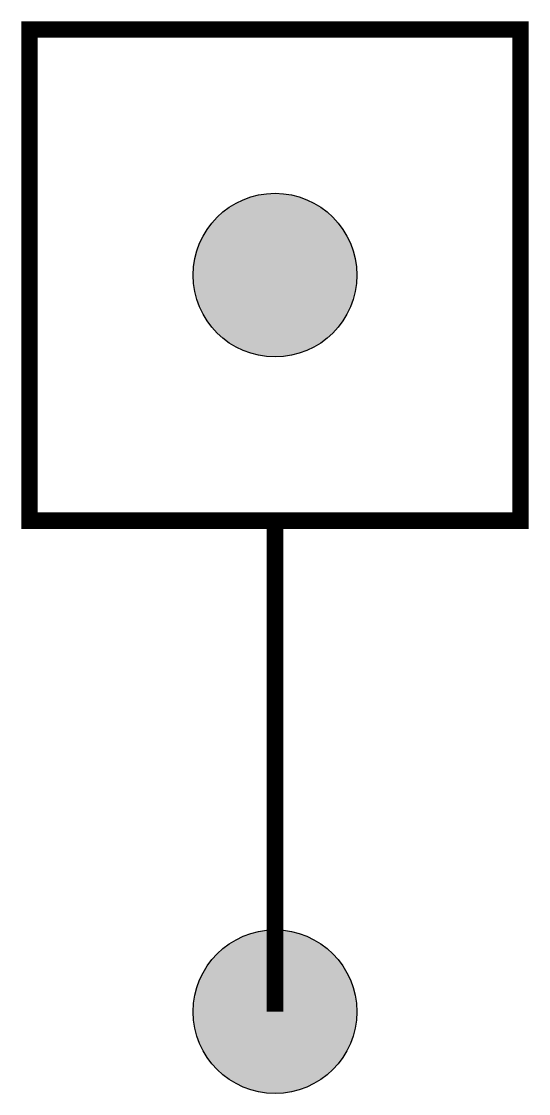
# Model space of a CAD drawing. Header units: inches. Extents: x -1.55 to 1.55, y -0.5 to 6.05.
import ezdxf

# ---------------------------------------------------------------- set-up
doc = ezdxf.new("R2010")
doc.units = ezdxf.units.IN
doc.header["$MEASUREMENT"] = 0

# ---------------------------------------------------------------- blocks, each defined once
blk = doc.blocks.new('A$C199A22AE')
h = blk.add_hatch(color=256)
edge = h.paths.add_edge_path()
edge.add_arc((0.5, 0.5), 0.5, 0, 360)
blk.add_circle((0.5, 0.5), 0.5)

msp = doc.modelspace()

# ---------------------------------------------------------------- linework, layer by layer
at = {"color": 7, "const_width": 0.1}
msp.add_lwpolyline([(-1.5, 6), (1.5, 6), (1.5, 3), (-1.5, 3)], close=True, dxfattribs=at)
msp.add_lwpolyline([(0, 3), (0, 0)], dxfattribs=at)

# ---------------------------------------------------------------- block references
at = {"color": 7}
for p in [(-0.5, 4), (-0.5, -0.5)]:
    msp.add_blockref('A$C199A22AE', p, dxfattribs=at)

doc.saveas('drawing.dxf')
